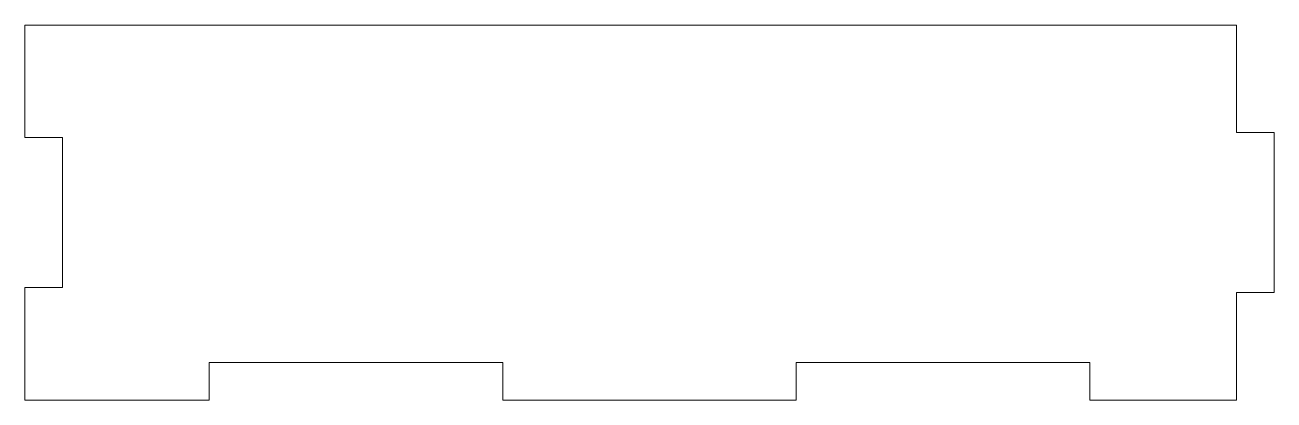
# Model space of a CAD drawing. Header units: millimetres. Extents: x 0 to 100, y 0 to 30.
import ezdxf

# ---------------------------------------------------------------- set-up
doc = ezdxf.new("R2010")
doc.units = ezdxf.units.MM
doc.layers.add('LINES', color=1, linetype='Continuous', lineweight=0)

msp = doc.modelspace()

# ---------------------------------------------------------------- linework, layer by layer
at = {"layer": 'LINES'}
msp.add_lwpolyline([(0, 0), (3, 0), (14.75, 0), (14.75, 3), (38.25, 3), (38.25, 0), (50, 0), (61.75, 0), (61.75, 3), (85.25, 3), (85.25, 0), (97, 0), (97, 3), (97, 8.6), (100, 8.6), (100, 21.4), (97, 21.4), (97, 27), (97, 30), (0, 30), (0, 27), (0, 21), (3, 21), (3, 9), (0, 9), (0, 3), (0, 0)], dxfattribs=at)

doc.saveas('drawing.dxf')
